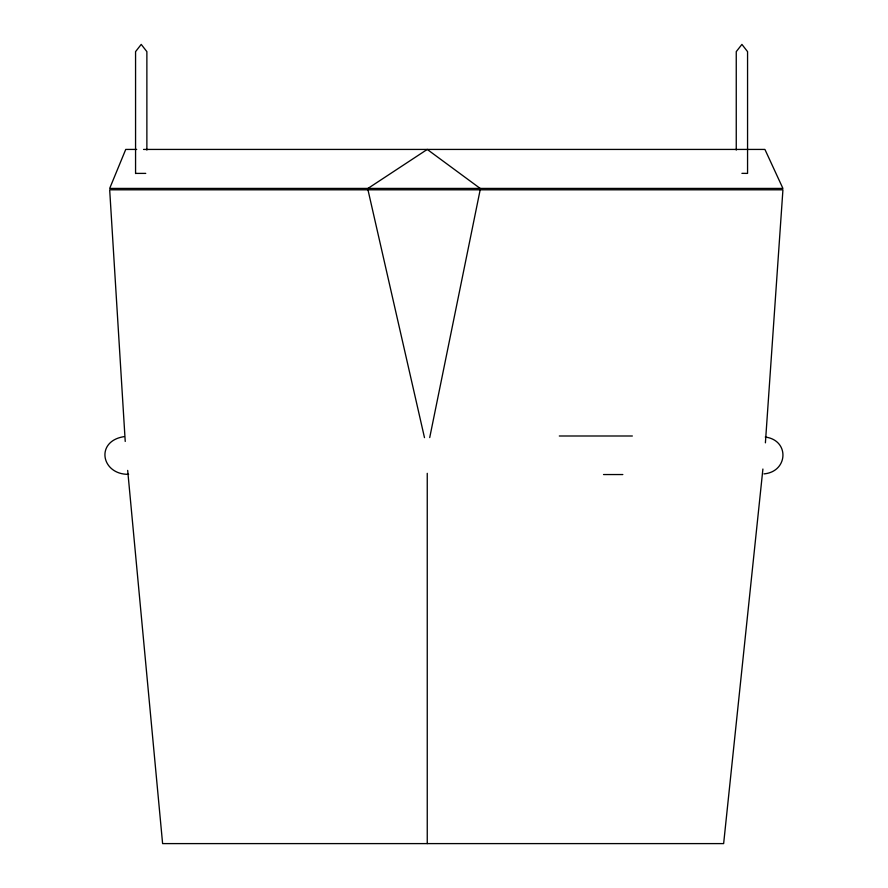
<?xml version="1.0" encoding="UTF-8"?>
<svg xmlns="http://www.w3.org/2000/svg" width="888" height="888" viewBox="0 0 888 888"><rect width="100%" height="100%" fill="white"/><g stroke="black" fill="none" stroke-linecap="round" stroke-linejoin="round"><path stroke-width="1.33" d="M765.4 442.835L782.927 189.81L109.679 189.81L125.23 441.447M762.903 469.031L723.642 843.6L162.604 843.6L127.683 470.407M429.725 437.562L480.175 189.81M367.965 188.423L427.25 149.428L480.175 188.423M124.031 436.652C94.894 441.17 101.232 474.758 128.638 474.325M763.969 473.892C788.156 471.75 789.887 440.226 765.256 437.04M135.564 173.404L145.743 173.393M136.697 149.428L125.741 149.428L109.679 188.423L782.927 188.423L764.923 149.428L143.545 149.428M559.307 435.997L632.356 435.997M603.529 474.547L622.832 474.547M741.913 173.349L747.563 173.404L747.563 51.637L741.913 44.4L736.252 51.637L736.252 150.061M367.965 189.81L424.486 437.629M427.25 473.326L427.25 843.6M146.875 150.061L146.875 51.637L141.214 44.4L135.564 51.637L135.564 173.515"/></g></svg>
